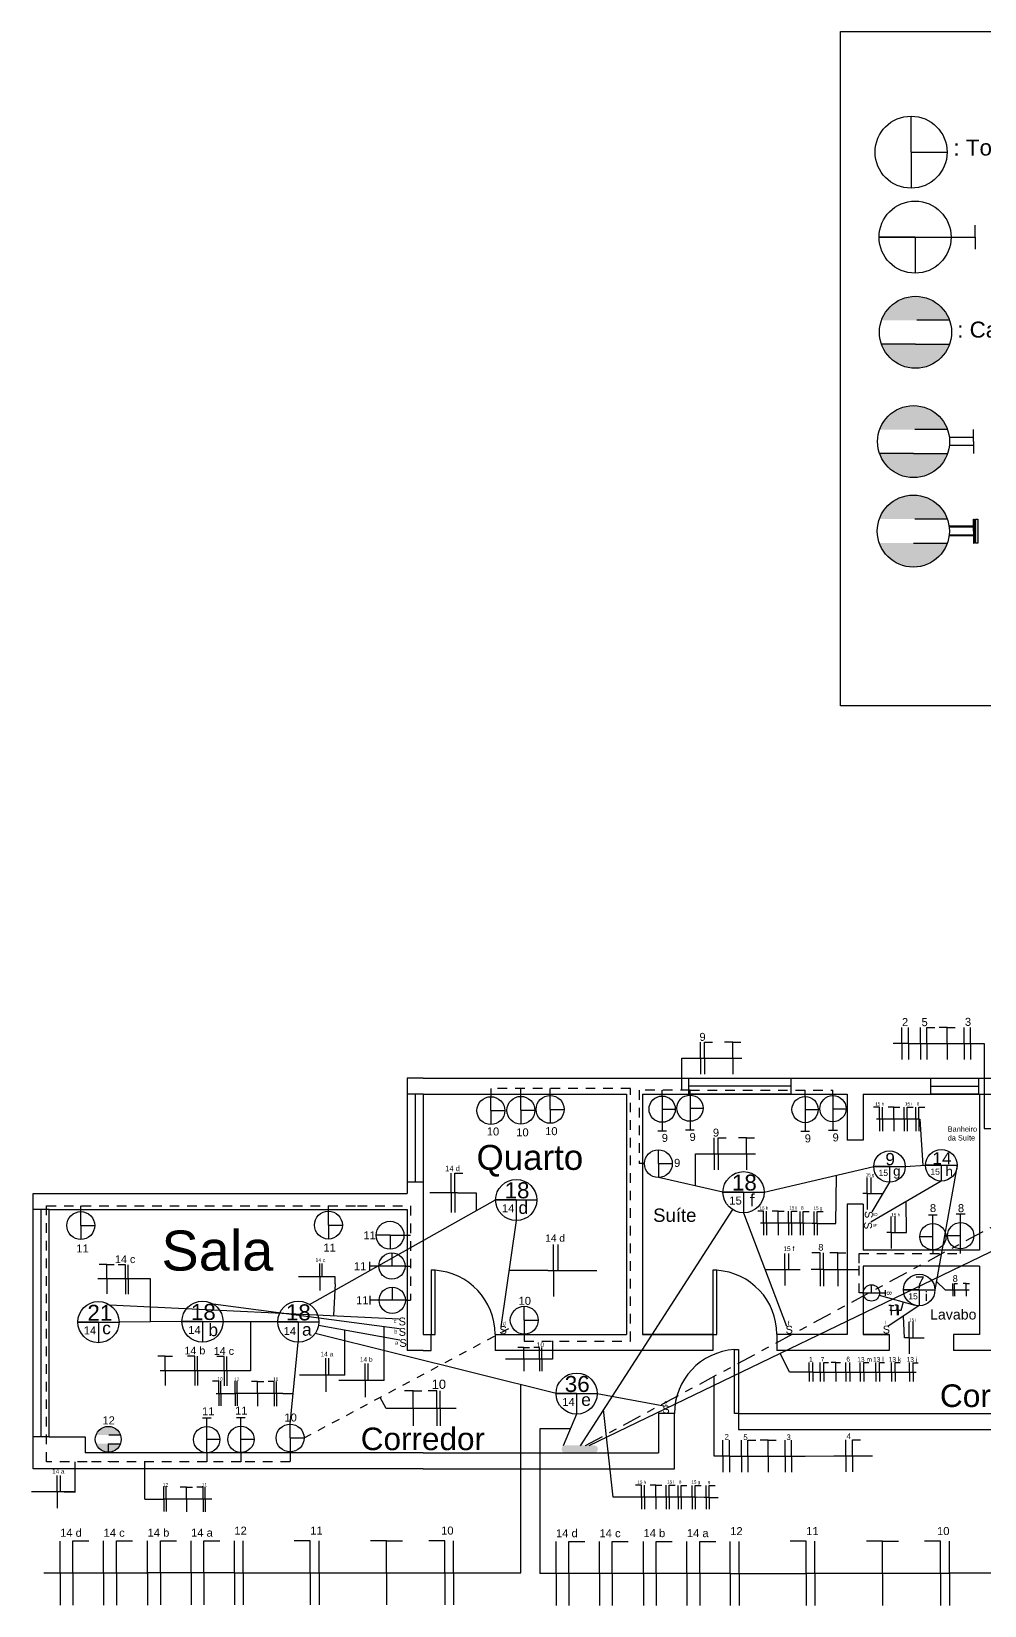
# Model space of a CAD drawing. Header units: metres. Extents: x 19.7 to 74.9, y -3 to 68.1.
# Drawn here: x 50.28 to 62.18, y 48.47 to 68.14 of the extents above; entities that cross this region are included whole.
import ezdxf

# ---------------------------------------------------------------- set-up
doc = ezdxf.new("R2010")
doc.units = ezdxf.units.M
for name, pattern in [('ACAD_ISO02W100', [15, 12, -3]), ('ACAD_ISO04W100', [30, 24, -3, 0, -3]), ('ACAD_ISO10W100', [18, 12, -3, 0, -3])]:
    doc.linetypes.add(name, pattern=pattern)
doc.styles.get("Standard").update_dxf_attribs({"font": 'arial.ttf'})

msp = doc.modelspace()

# ---------------------------------------------------------------- hatches: boundary and pattern name
h = msp.add_hatch(color=256)
h.dxf.hatch_style = 1
h.paths.add_polyline_path([(60.895, 64.529), (61.319, 64.529), (61.337, 64.529), (61.744, 64.529, 0.70724)])
h.paths.add_polyline_path([(61.744, 64.229), (61.319, 64.229), (60.895, 64.229, 0.707107)])
h = msp.add_hatch(color=256)
h.dxf.hatch_style = 1
h.paths.add_polyline_path([(60.871, 63.163), (61.295, 63.163), (61.312, 63.163), (61.719, 63.163, 0.70724)])
h.paths.add_polyline_path([(61.719, 62.863), (61.295, 62.863), (60.871, 62.863, 0.707107)])
h = msp.add_hatch(color=256)
h.dxf.hatch_style = 1
h.paths.add_polyline_path([(60.868, 62.045), (61.292, 62.045), (61.31, 62.045), (61.717, 62.045, 0.70724)])
h.paths.add_polyline_path([(61.717, 61.745), (61.292, 61.745), (60.868, 61.745, 0.707107)])
h = msp.add_hatch(color=256)
h.dxf.hatch_style = 1
h.paths.add_polyline_path([(62.042, 61.955), (61.739, 61.955), (61.738, 61.955, -0.005507), (61.739, 61.945), (62.042, 61.945)])
h.paths.add_polyline_path([(62.042, 61.845), (61.739, 61.845, -0.005507), (61.738, 61.835), (61.739, 61.835), (62.042, 61.835)])
h = msp.add_hatch(color=256)
h.dxf.hatch_style = 1
h.paths.add_polyline_path([(62.052, 62.045), (62.042, 62.045), (62.042, 61.895), (62.042, 61.745), (62.052, 61.745), (62.052, 61.895), (62.052, 61.945)])
h = msp.add_hatch(color=256)
h.dxf.hatch_style = 1
h.paths.add_polyline_path([(62.069, 61.744), (62.096, 61.744), (62.096, 62.044), (62.069, 62.044)])
h = msp.add_hatch(color=256)
h.dxf.hatch_style = 1
h.paths.add_polyline_path([(51.082, 50.6), (51.235, 50.6), (51.241, 50.6), (51.388, 50.6, 0.70724)])
h.paths.add_polyline_path([(51.388, 50.492), (51.235, 50.492), (51.082, 50.492, 0.707107)])
h = msp.add_hatch(color=256)
h.dxf.hatch_style = 1
h.paths.add_polyline_path([(57.306, 50.47), (56.942, 50.47, 1), (56.942, 50.379), (57.124, 50.379), (57.306, 50.379, 1)])

# ---------------------------------------------------------------- linework, layer by layer
for p, q in [((61.264, 66.63), (61.264, 67.08)), ((61.264, 66.63), (61.714, 66.63)), ((61.264, 66.63), (61.264, 66.18)), ((62.064, 65.568), (62.064, 65.718)), ((61.314, 65.568), (60.864, 65.568)), ((60.864, 65.568), (61.314, 65.568)), ((61.314, 65.568), (61.314, 65.118)), ((61.314, 65.568), (61.764, 65.568)), ((61.764, 65.568), (62.064, 65.568)), ((62.064, 65.568), (62.064, 65.418)), ((61.744, 64.529), (61.337, 64.529)), ((61.768, 64.379), (61.769, 64.379)), ((61.319, 64.229), (60.895, 64.229)), ((61.319, 64.229), (61.744, 64.229)), ((61.719, 63.163), (61.312, 63.163)), ((62.045, 63.013), (62.045, 63.163)), ((62.045, 63.063), (61.742, 63.063)), ((62.045, 62.963), (61.742, 62.963)), ((61.744, 63.013), (61.745, 63.013)), ((62.045, 63.013), (62.045, 63.063)), ((62.045, 63.013), (62.045, 62.863)), ((62.045, 63.013), (62.045, 62.963)), ((62.045, 63.013), (62.045, 62.963)), ((61.295, 62.863), (60.871, 62.863)), ((61.295, 62.863), (61.719, 62.863)), ((61.717, 62.045), (61.31, 62.045)), ((61.739, 61.955), (61.738, 61.955)), ((62.042, 61.955), (61.739, 61.955)), ((62.042, 61.895), (62.042, 62.045)), ((62.042, 62.045), (62.052, 62.045)), ((62.052, 61.945), (62.052, 62.045)), ((61.739, 61.835), (61.738, 61.835)), ((62.042, 61.945), (61.739, 61.945)), ((62.042, 61.845), (61.739, 61.845)), ((62.042, 61.835), (61.739, 61.835)), ((61.741, 61.895), (61.742, 61.895)), ((62.042, 61.895), (62.042, 61.745)), ((62.052, 61.895), (62.052, 61.945)), ((62.052, 61.895), (62.052, 61.745)), ((61.292, 61.745), (61.717, 61.745)), ((62.042, 61.745), (62.052, 61.745)), ((55.167, 55.058), (54.967, 55.058)), ((54.967, 55.058), (54.967, 54.858)), ((55.167, 55.058), (57.707, 55.058)), ((57.707, 55.058), (57.907, 55.058)), ((57.907, 55.058), (60.667, 55.058)), ((58.487, 54.858), (58.487, 55.058)), ((59.767, 54.958), (58.487, 54.958)), ((59.767, 54.858), (59.767, 55.058)), ((60.667, 55.058), (62.317, 55.058)), ((61.512, 54.858), (61.512, 55.058)), ((61.512, 54.958), (62.112, 54.958)), ((62.112, 54.858), (62.112, 55.058)), ((54.967, 54.858), (54.967, 53.618)), ((55.167, 54.858), (54.967, 54.858)), ((55.067, 54.858), (55.067, 53.758)), ((55.167, 54.858), (55.167, 53.618)), ((55.167, 54.858), (57.707, 54.858)), ((55.167, 54.858), (55.167, 53.758)), ((56.014, 54.654), (56.014, 54.828)), ((56.389, 54.658), (56.389, 54.832)), ((56.755, 54.669), (56.755, 54.843)), ((57.707, 54.858), (57.707, 51.858)), ((57.907, 54.858), (57.907, 51.858)), ((57.907, 54.858), (60.467, 54.858)), ((58.154, 54.837), (58.154, 54.672)), ((59.767, 54.858), (58.487, 54.858)), ((58.502, 54.848), (58.502, 54.684)), ((58.502, 54.684), (58.666, 54.684)), ((59.94, 54.831), (59.94, 54.667)), ((60.288, 54.842), (60.288, 54.678)), ((60.288, 54.678), (60.452, 54.678)), ((60.467, 54.858), (60.467, 54.283)), ((60.667, 54.858), (60.667, 54.283)), ((60.667, 54.858), (62.117, 54.858)), ((60.667, 54.858), (60.667, 54.283)), ((62.112, 54.858), (61.512, 54.858)), ((62.117, 54.858), (62.117, 52.908)), ((62.117, 54.858), (62.317, 54.858)), ((56.014, 54.654), (56.188, 54.654)), ((56.014, 54.654), (56.014, 54.48)), ((56.389, 54.658), (56.563, 54.658)), ((56.389, 54.658), (56.389, 54.484)), ((56.755, 54.669), (56.929, 54.669)), ((56.755, 54.669), (56.755, 54.495)), ((58.154, 54.672), (58.318, 54.672)), ((59.94, 54.667), (60.104, 54.667)), ((58.107, 53.991), (58.107, 54.165)), ((60.667, 54.283), (60.467, 54.283)), ((58.107, 53.991), (58.281, 53.991)), ((58.107, 53.991), (58.107, 53.817)), ((60.994, 53.955), (60.797, 53.955)), ((60.797, 53.955), (60.994, 53.955)), ((60.994, 53.955), (60.994, 53.759)), ((60.994, 53.955), (61.19, 53.955)), ((61.641, 53.971), (61.445, 53.971)), ((61.445, 53.971), (61.641, 53.971)), ((61.641, 53.971), (61.641, 53.774)), ((61.641, 53.971), (61.838, 53.971)), ((55.167, 53.758), (54.967, 53.758)), ((55.167, 53.618), (55.167, 51.858)), ((56.331, 53.537), (56.074, 53.537)), ((56.074, 53.537), (56.331, 53.537)), ((56.331, 53.537), (56.331, 53.28)), ((56.331, 53.537), (56.588, 53.537)), ((59.171, 53.634), (58.914, 53.634)), ((58.914, 53.634), (59.171, 53.634)), ((59.171, 53.634), (59.171, 53.377)), ((59.171, 53.634), (59.428, 53.634)), ((50.497, 53.418), (50.297, 53.418)), ((50.397, 50.578), (50.397, 53.418)), ((50.892, 53.218), (50.892, 53.392)), ((53.985, 53.223), (53.985, 53.397)), ((60.667, 53.483), (60.467, 53.483)), ((60.467, 53.483), (60.467, 51.858)), ((60.667, 53.483), (60.667, 52.908)), ((50.892, 53.218), (51.066, 53.218)), ((50.892, 53.218), (50.892, 53.044)), ((53.985, 53.223), (54.159, 53.223)), ((53.985, 53.223), (53.985, 53.049)), ((54.755, 53.097), (54.581, 53.097)), ((54.755, 53.097), (54.755, 52.923)), ((54.755, 53.097), (54.929, 53.097)), ((62.117, 52.908), (60.667, 52.908)), ((61.536, 53.078), (61.371, 53.078)), ((61.536, 52.914), (61.536, 53.078)), ((61.883, 53.09), (61.719, 53.09)), ((61.883, 52.925), (61.883, 53.09)), ((54.942, 52.711), (54.778, 52.711)), ((62.117, 52.708), (60.667, 52.708)), ((60.667, 52.708), (60.667, 51.858)), ((62.117, 52.708), (62.117, 51.858)), ((60.667, 52.375), (60.769, 52.375)), ((60.769, 52.375), (60.769, 52.477)), ((61.365, 52.413), (61.168, 52.413)), ((61.168, 52.413), (61.365, 52.413)), ((61.365, 52.413), (61.365, 52.217)), ((61.365, 52.413), (61.561, 52.413)), ((54.946, 52.284), (54.782, 52.284)), ((56.431, 52.035), (56.431, 52.208)), ((51.112, 52.011), (50.855, 52.011)), ((50.855, 52.011), (51.112, 52.011)), ((51.112, 52.011), (51.112, 51.754)), ((51.112, 52.011), (51.369, 52.011)), ((52.412, 52.017), (52.155, 52.017)), ((52.155, 52.017), (52.412, 52.017)), ((52.412, 52.017), (52.412, 51.76)), ((52.412, 52.017), (52.669, 52.017)), ((53.609, 52.016), (53.351, 52.016)), ((53.351, 52.016), (53.609, 52.016)), ((53.609, 52.016), (53.609, 51.759)), ((53.609, 52.016), (53.866, 52.016)), ((56.431, 52.035), (56.605, 52.035)), ((56.431, 52.035), (56.431, 51.861)), ((55.167, 51.858), (55.267, 51.858)), ((55.267, 51.658), (55.267, 51.858)), ((56.067, 51.858), (57.707, 51.858)), ((56.067, 51.858), (56.067, 51.658)), ((57.907, 51.858), (58.787, 51.858)), ((58.787, 51.858), (57.907, 51.858)), ((58.787, 51.858), (58.787, 51.658)), ((60.467, 51.858), (59.587, 51.858)), ((59.587, 51.858), (59.587, 51.658)), ((60.667, 51.858), (60.992, 51.858)), ((60.992, 51.858), (60.667, 51.858)), ((60.992, 51.858), (60.992, 51.658)), ((62.117, 51.858), (61.792, 51.858)), ((61.792, 51.858), (61.792, 51.658)), ((55.167, 51.658), (54.967, 51.658)), ((55.167, 51.658), (55.267, 51.658)), ((57.907, 51.658), (56.067, 51.658)), ((58.787, 51.658), (57.907, 51.658)), ((60.667, 51.658), (59.587, 51.658)), ((60.992, 51.658), (60.667, 51.658)), ((62.317, 51.658), (61.792, 51.658)), ((57.085, 51.118), (56.828, 51.118)), ((56.828, 51.118), (57.085, 51.118)), ((57.085, 51.118), (57.085, 50.861)), ((57.085, 51.118), (57.342, 51.118)), ((58.307, 50.868), (58.107, 50.868)), ((58.107, 50.868), (58.107, 50.378)), ((58.307, 50.178), (58.307, 50.868)), ((59.107, 50.868), (59.107, 50.668)), ((59.107, 50.868), (63.207, 50.868)), ((50.497, 50.578), (50.297, 50.578)), ((50.497, 50.578), (50.947, 50.578)), ((50.947, 50.578), (50.947, 50.378)), ((51.388, 50.6), (51.241, 50.6)), ((53.507, 50.563), (53.507, 50.737)), ((53.507, 50.563), (53.681, 50.563)), ((53.507, 50.563), (53.507, 50.389)), ((59.107, 50.668), (63.417, 50.668)), ((51.235, 50.492), (51.388, 50.492)), ((52.465, 50.378), (52.465, 50.543)), ((52.892, 50.382), (52.892, 50.546)), ((55.167, 50.378), (58.107, 50.378)), ((55.167, 50.178), (58.307, 50.178))]:
    msp.add_line(p, q)
at = {"linetype": 'Continuous', "ltscale": 0.001}
for p, q in [((61.15, 55.492), (61.15, 55.692)), ((61.23, 55.492), (61.23, 55.692)), ((61.382, 55.492), (61.382, 55.692)), ((61.462, 55.492), (61.462, 55.692)), ((61.462, 55.692), (61.562, 55.692)), ((61.714, 55.692), (61.614, 55.692)), ((61.714, 55.492), (61.714, 55.692)), ((61.714, 55.692), (61.814, 55.692)), ((61.925, 55.492), (61.925, 55.692)), ((62.005, 55.492), (62.005, 55.692)), ((58.635, 55.309), (58.635, 55.509)), ((58.685, 55.309), (58.685, 55.509)), ((58.685, 55.509), (58.785, 55.509)), ((59.035, 55.509), (58.935, 55.509)), ((59.035, 55.309), (59.035, 55.509)), ((59.035, 55.509), (59.135, 55.509)), ((61.23, 55.492), (61.038, 55.492)), ((61.15, 55.492), (61.15, 55.292)), ((61.23, 55.492), (61.382, 55.492)), ((61.23, 55.492), (61.23, 55.292)), ((61.382, 55.492), (61.382, 55.292)), ((61.382, 55.492), (61.462, 55.492)), ((61.462, 55.492), (61.462, 55.292)), ((61.462, 55.492), (61.714, 55.492)), ((61.714, 55.492), (61.714, 55.292)), ((61.714, 55.492), (61.868, 55.492)), ((61.868, 55.492), (61.925, 55.492)), ((61.925, 55.492), (61.925, 55.292)), ((61.925, 55.492), (62.077, 55.492)), ((62.005, 55.492), (62.005, 55.292)), ((62.077, 55.492), (62.177, 55.492)), ((62.177, 55.492), (62.177, 54.429)), ((58.401, 54.908), (58.401, 55.309)), ((58.401, 55.309), (58.869, 55.309)), ((58.635, 55.309), (58.635, 55.109)), ((58.685, 55.309), (58.685, 55.109)), ((58.866, 55.309), (59.035, 55.309)), ((59.035, 55.309), (59.035, 55.109)), ((59.035, 55.309), (59.149, 55.309)), ((60.868, 54.696), (60.794, 54.696)), ((60.868, 54.548), (60.868, 54.696)), ((60.905, 54.548), (60.905, 54.696)), ((61.05, 54.696), (60.976, 54.696)), ((61.05, 54.548), (61.05, 54.696)), ((61.05, 54.696), (61.124, 54.696)), ((61.177, 54.548), (61.177, 54.696)), ((61.214, 54.548), (61.214, 54.696)), ((61.214, 54.696), (61.289, 54.696)), ((61.325, 54.547), (61.325, 54.696)), ((61.362, 54.547), (61.362, 54.696)), ((61.362, 54.696), (61.437, 54.696)), ((60.905, 54.548), (60.83, 54.548)), ((60.868, 54.548), (60.868, 54.399)), ((61.05, 54.548), (60.905, 54.548)), ((60.905, 54.548), (60.905, 54.399)), ((61.115, 54.548), (61.05, 54.548)), ((61.05, 54.548), (61.05, 54.399)), ((61.15, 54.548), (61.115, 54.548)), ((61.214, 54.548), (61.15, 54.548)), ((61.177, 54.548), (61.177, 54.399)), ((61.214, 54.548), (61.214, 54.399)), ((61.298, 54.547), (61.214, 54.547)), ((61.362, 54.547), (61.298, 54.547)), ((61.325, 54.547), (61.325, 54.399)), ((61.362, 54.547), (61.362, 54.399)), ((61.362, 54.547), (61.375, 54.547)), ((61.375, 54.547), (61.41, 53.969)), ((58.803, 54.113), (58.803, 54.313)), ((58.853, 54.113), (58.853, 54.313)), ((58.853, 54.313), (58.953, 54.313)), ((59.206, 54.313), (59.106, 54.313)), ((59.206, 54.113), (59.206, 54.313)), ((59.206, 54.313), (59.306, 54.313)), ((62.177, 54.429), (62.278, 54.429)), ((58.569, 53.712), (58.569, 54.113)), ((58.569, 54.113), (59.037, 54.113)), ((58.803, 54.113), (58.803, 53.913)), ((58.853, 54.113), (58.853, 53.913)), ((59.037, 54.113), (59.206, 54.113)), ((59.206, 54.113), (59.206, 53.913)), ((59.206, 54.113), (59.319, 54.113)), ((59.428, 53.634), (60.797, 53.955)), ((61.19, 53.955), (61.445, 53.971)), ((61.838, 53.971), (61.561, 52.413)), ((55.52, 53.626), (55.52, 53.871)), ((55.565, 53.626), (55.565, 53.871)), ((55.565, 53.871), (55.665, 53.871)), ((58.914, 53.634), (58.107, 53.817)), ((60.323, 53.245), (60.333, 53.847)), ((61.641, 53.774), (60.76, 53.259)), ((60.994, 53.759), (60.772, 53.39)), ((53.747, 52.233), (56.074, 53.537)), ((55.598, 53.626), (55.253, 53.626)), ((55.52, 53.626), (55.52, 53.381)), ((55.565, 53.626), (55.565, 53.625)), ((55.565, 53.626), (55.565, 53.625)), ((55.565, 53.625), (55.565, 53.38)), ((55.598, 53.626), (55.829, 53.626)), ((55.829, 53.626), (55.829, 53.4)), ((60.717, 53.619), (60.661, 53.619)), ((60.717, 53.619), (60.906, 53.619)), ((60.906, 53.619), (60.91, 53.619)), ((61.206, 53.129), (61.201, 53.517)), ((59.032, 53.418), (57.128, 50.467)), ((57.241, 50.468), (63.33, 53.41)), ((59.171, 53.377), (59.706, 51.96)), ((59.422, 53.396), (59.348, 53.396)), ((59.422, 53.247), (59.422, 53.396)), ((59.459, 53.247), (59.459, 53.396)), ((59.604, 53.396), (59.529, 53.396)), ((59.604, 53.247), (59.604, 53.396)), ((59.604, 53.396), (59.678, 53.396)), ((59.731, 53.247), (59.731, 53.396)), ((59.768, 53.247), (59.768, 53.396)), ((59.768, 53.396), (59.842, 53.396)), ((59.879, 53.247), (59.879, 53.395)), ((59.916, 53.247), (59.916, 53.395)), ((59.916, 53.395), (59.99, 53.395)), ((60.055, 53.245), (60.055, 53.394)), ((60.092, 53.245), (60.092, 53.394)), ((60.092, 53.394), (60.167, 53.394)), ((56.331, 53.28), (56.138, 51.951)), ((59.459, 53.247), (59.384, 53.247)), ((59.422, 53.247), (59.422, 53.099)), ((59.604, 53.247), (59.459, 53.247)), ((59.459, 53.247), (59.459, 53.099)), ((59.669, 53.247), (59.604, 53.247)), ((59.604, 53.247), (59.604, 53.099)), ((59.704, 53.247), (59.669, 53.247)), ((59.768, 53.247), (59.704, 53.247)), ((59.731, 53.247), (59.731, 53.099)), ((59.768, 53.247), (59.768, 53.099)), ((59.852, 53.247), (59.768, 53.247)), ((59.916, 53.247), (59.852, 53.247)), ((59.879, 53.247), (59.879, 53.098)), ((59.916, 53.247), (59.916, 53.098)), ((59.916, 53.247), (59.928, 53.247)), ((60.028, 53.245), (59.928, 53.247)), ((60.092, 53.245), (60.028, 53.245)), ((60.055, 53.245), (60.055, 53.097)), ((60.092, 53.245), (60.092, 53.097)), ((60.092, 53.245), (60.105, 53.245)), ((60.105, 53.245), (60.323, 53.245)), ((61.017, 53.129), (60.961, 53.129)), ((61.017, 53.129), (61.206, 53.129)), ((56.796, 52.655), (56.796, 52.982)), ((56.856, 52.655), (56.856, 52.982)), ((51.215, 52.732), (51.123, 52.732)), ((51.215, 52.549), (51.215, 52.732)), ((51.215, 52.732), (51.307, 52.732)), ((51.452, 52.728), (51.36, 52.728)), ((51.452, 52.545), (51.452, 52.728)), ((51.485, 52.545), (51.485, 52.728)), ((53.876, 52.576), (53.876, 52.745)), ((53.907, 52.576), (53.907, 52.745)), ((60.126, 52.875), (60.023, 52.875)), ((60.126, 52.668), (60.126, 52.875)), ((60.168, 52.668), (60.168, 52.875)), ((60.347, 52.875), (60.247, 52.875)), ((60.347, 52.668), (60.347, 52.875)), ((60.347, 52.875), (60.447, 52.875)), ((51.215, 52.55), (51.106, 52.55)), ((51.762, 52.55), (51.215, 52.55)), ((51.215, 52.549), (51.215, 52.365)), ((51.452, 52.545), (51.452, 52.362)), ((51.485, 52.545), (51.485, 52.362)), ((51.762, 52.014), (51.762, 52.55)), ((54.068, 52.575), (53.611, 52.575)), ((53.876, 52.576), (53.876, 52.407)), ((53.907, 52.576), (53.907, 52.575)), ((53.907, 52.576), (53.907, 52.575)), ((54.068, 52.49), (54.068, 52.575)), ((56.266, 52.654), (56.24, 52.654)), ((56.725, 52.654), (56.266, 52.654)), ((56.725, 52.654), (57.338, 52.655)), ((56.796, 52.655), (56.796, 52.329)), ((56.856, 52.655), (56.856, 52.654)), ((56.856, 52.655), (56.856, 52.654)), ((59.439, 52.668), (59.688, 52.668)), ((59.688, 52.668), (59.877, 52.668)), ((60.068, 52.668), (60.015, 52.668)), ((60.126, 52.668), (60.068, 52.668)), ((60.168, 52.668), (60.126, 52.668)), ((60.126, 52.668), (60.126, 52.46)), ((60.168, 52.668), (60.168, 52.46)), ((60.168, 52.668), (60.244, 52.668)), ((60.244, 52.668), (60.343, 52.668)), ((60.343, 52.668), (60.617, 52.668)), ((60.347, 52.668), (60.347, 52.46)), ((61.69, 52.414), (61.58, 52.518)), ((54.068, 52.49), (54.049, 52.093)), ((60.867, 52.348), (61.312, 52.224)), ((61.69, 52.414), (61.785, 52.414)), ((61.785, 52.414), (61.785, 52.494)), ((61.785, 52.414), (61.785, 52.334)), ((61.785, 52.414), (61.805, 52.414)), ((61.805, 52.414), (61.805, 52.494)), ((61.805, 52.494), (61.845, 52.494)), ((61.805, 52.414), (61.805, 52.334)), ((61.805, 52.414), (61.933, 52.414)), ((61.953, 52.494), (61.913, 52.494)), ((61.933, 52.414), (61.953, 52.414)), ((61.953, 52.414), (61.953, 52.494)), ((61.953, 52.494), (61.993, 52.494)), ((61.953, 52.414), (61.953, 52.334)), ((61.953, 52.414), (61.99, 52.414)), ((51.251, 52.227), (54.869, 52.054)), ((52.544, 52.238), (54.875, 51.93)), ((61.365, 52.217), (60.975, 51.958)), ((61.017, 52.22), (60.986, 52.22)), ((61.017, 52.158), (60.999, 52.158)), ((61.017, 52.158), (61.017, 52.22)), ((61.017, 52.22), (61.047, 52.22)), ((61.029, 52.158), (61.017, 52.158)), ((61.017, 52.158), (61.017, 52.097)), ((61.029, 52.158), (61.074, 52.159)), ((61.091, 52.221), (61.06, 52.221)), ((61.091, 52.159), (61.074, 52.159)), ((61.091, 52.159), (61.091, 52.221)), ((61.103, 52.159), (61.091, 52.159)), ((61.091, 52.159), (61.091, 52.098)), ((61.103, 52.159), (61.103, 52.221)), ((61.103, 52.159), (61.103, 52.098)), ((61.103, 52.159), (61.126, 52.159)), ((61.126, 52.159), (61.14, 52.159)), ((61.14, 52.159), (61.169, 52.264)), ((52.155, 52.017), (51.369, 52.011)), ((53.351, 52.016), (52.669, 52.016)), ((53.01, 52.016), (53.01, 51.842)), ((54.877, 51.784), (53.862, 51.97)), ((54.682, 51.282), (54.682, 51.955)), ((61.183, 51.816), (61.17, 52.087)), ((53.01, 51.842), (53.01, 51.442)), ((53.507, 50.737), (53.609, 51.759)), ((56.828, 51.118), (53.819, 51.869)), ((54.19, 51.349), (54.19, 51.91)), ((54.369, 51.876), (54.369, 51.877)), ((56.783, 51.775), (56.783, 51.546)), ((61.239, 51.816), (61.183, 51.816)), ((61.239, 51.816), (61.428, 51.816)), ((51.945, 51.585), (51.854, 51.585)), ((51.945, 51.402), (51.945, 51.585)), ((51.945, 51.585), (52.037, 51.585)), ((52.318, 51.587), (52.226, 51.587)), ((52.318, 51.403), (52.318, 51.587)), ((52.351, 51.403), (52.351, 51.587)), ((52.684, 51.581), (52.592, 51.581)), ((52.684, 51.398), (52.684, 51.581)), ((52.717, 51.398), (52.717, 51.581)), ((53.952, 51.35), (53.952, 51.56)), ((53.99, 51.35), (53.99, 51.56)), ((56.783, 51.546), (56.199, 51.546)), ((56.425, 51.692), (56.352, 51.692)), ((56.425, 51.546), (56.425, 51.692)), ((56.425, 51.692), (56.498, 51.692)), ((56.425, 51.546), (56.425, 51.4)), ((56.622, 51.692), (56.549, 51.692)), ((56.622, 51.546), (56.622, 51.692)), ((56.622, 51.546), (56.622, 51.4)), ((56.649, 51.546), (56.649, 51.692)), ((56.649, 51.546), (56.649, 51.4)), ((59.744, 51.387), (59.63, 51.622)), ((53.01, 51.403), (51.885, 51.403)), ((51.945, 51.402), (51.945, 51.218)), ((52.318, 51.403), (52.318, 51.22)), ((52.351, 51.403), (52.351, 51.22)), ((52.684, 51.398), (52.684, 51.215)), ((52.717, 51.398), (52.717, 51.215)), ((53.01, 51.442), (53.01, 51.403)), ((54.19, 51.349), (53.623, 51.349)), ((53.952, 51.35), (53.952, 51.141)), ((53.99, 51.35), (53.99, 51.349)), ((53.99, 51.35), (53.99, 51.349)), ((54.444, 51.283), (54.444, 51.493)), ((54.483, 51.283), (54.483, 51.493)), ((58.802, 50.337), (58.803, 51.335)), ((59.909, 51.387), (59.744, 51.387)), ((60.037, 51.387), (59.909, 51.387)), ((59.99, 51.387), (59.99, 51.506)), ((59.99, 51.387), (59.99, 51.269)), ((60.037, 51.387), (60.037, 51.506)), ((60.037, 51.387), (60.127, 51.387)), ((60.037, 51.387), (60.037, 51.269)), ((60.127, 51.387), (60.127, 51.506)), ((60.127, 51.387), (60.127, 51.269)), ((60.127, 51.387), (60.175, 51.387)), ((60.175, 51.387), (60.175, 51.506)), ((60.175, 51.506), (60.234, 51.506)), ((60.175, 51.387), (60.175, 51.269)), ((60.175, 51.387), (60.324, 51.387)), ((60.324, 51.506), (60.265, 51.506)), ((60.324, 51.387), (60.324, 51.506)), ((60.324, 51.506), (60.383, 51.506)), ((60.324, 51.387), (60.324, 51.269)), ((60.324, 51.387), (60.415, 51.387)), ((60.415, 51.387), (60.449, 51.387)), ((60.449, 51.387), (60.449, 51.506)), ((60.449, 51.387), (60.449, 51.269)), ((60.449, 51.387), (60.539, 51.387)), ((60.497, 51.387), (60.497, 51.506)), ((60.497, 51.387), (60.497, 51.269)), ((60.537, 51.387), (60.627, 51.387)), ((60.627, 51.387), (60.627, 51.506)), ((60.627, 51.387), (60.627, 51.269)), ((60.627, 51.387), (60.675, 51.387)), ((60.675, 51.387), (60.675, 51.506)), ((60.675, 51.505), (60.734, 51.505)), ((60.675, 51.387), (60.675, 51.269)), ((60.675, 51.387), (60.824, 51.387)), ((60.824, 51.387), (60.824, 51.506)), ((60.824, 51.387), (60.824, 51.268)), ((60.824, 51.387), (60.871, 51.387)), ((60.87, 51.387), (61.02, 51.387)), ((60.871, 51.387), (60.871, 51.506)), ((60.871, 51.505), (60.93, 51.505)), ((60.871, 51.387), (60.871, 51.268)), ((60.871, 51.387), (60.909, 51.387)), ((61.019, 51.387), (61.019, 51.505)), ((61.019, 51.387), (61.019, 51.268)), ((61.019, 51.387), (61.067, 51.387)), ((61.067, 51.387), (61.067, 51.505)), ((61.067, 51.505), (61.126, 51.505)), ((61.067, 51.387), (61.067, 51.268)), ((61.067, 51.387), (61.104, 51.387)), ((61.095, 51.387), (61.244, 51.387)), ((61.244, 51.387), (61.244, 51.505)), ((61.244, 51.387), (61.244, 51.268)), ((61.244, 51.387), (61.291, 51.387)), ((61.291, 51.387), (61.291, 51.505)), ((61.291, 51.504), (61.351, 51.504)), ((61.291, 51.387), (61.291, 51.268)), ((61.291, 51.387), (61.329, 51.387)), ((52.614, 51.272), (52.537, 51.272)), ((52.614, 51.118), (52.614, 51.272)), ((52.642, 51.118), (52.642, 51.272)), ((52.819, 51.118), (52.819, 51.272)), ((52.847, 51.118), (52.847, 51.272)), ((53.101, 51.267), (53.024, 51.267)), ((53.101, 51.114), (53.101, 51.267)), ((53.101, 51.267), (53.177, 51.267)), ((53.308, 51.267), (53.231, 51.267)), ((53.308, 51.114), (53.308, 51.267)), ((53.336, 51.114), (53.336, 51.267)), ((54.682, 51.282), (54.115, 51.282)), ((54.444, 51.283), (54.444, 51.074)), ((54.483, 51.283), (54.483, 51.282)), ((54.483, 51.283), (54.483, 51.282)), ((55.044, 51.152), (54.934, 51.152)), ((55.044, 50.933), (55.044, 51.152)), ((55.044, 51.152), (55.154, 51.152)), ((55.34, 51.152), (55.231, 51.152)), ((55.34, 50.933), (55.34, 51.152)), ((55.38, 50.933), (55.38, 51.152)), ((56.388, 48.878), (56.388, 51.229)), ((52.582, 51.118), (52.819, 51.117)), ((52.614, 51.118), (52.614, 50.965)), ((52.642, 51.118), (52.642, 50.965)), ((52.819, 51.118), (52.819, 50.965)), ((52.994, 51.117), (52.819, 51.117)), ((52.847, 51.118), (52.847, 51.117)), ((52.847, 51.118), (52.847, 50.965)), ((53.416, 51.117), (52.994, 51.117)), ((53.101, 51.114), (53.101, 50.96)), ((53.308, 51.114), (53.308, 50.96)), ((53.336, 51.114), (53.336, 50.96)), ((53.416, 51.117), (53.545, 51.117)), ((54.705, 50.933), (54.631, 51.071)), ((57.342, 51.118), (58.177, 50.966)), ((55.581, 50.933), (54.705, 50.933)), ((55.044, 50.933), (55.044, 50.713)), ((55.34, 50.933), (55.34, 50.713)), ((55.38, 50.933), (55.38, 50.713)), ((57.085, 50.861), (56.919, 50.463)), ((57.544, 49.823), (57.421, 50.921)), ((53.68, 50.584), (53.681, 50.563)), ((56.625, 50.676), (56.625, 48.868)), ((57.006, 50.676), (56.625, 50.676)), ((58.914, 50.337), (58.914, 50.537)), ((58.994, 50.337), (58.994, 50.537)), ((59.146, 50.337), (59.146, 50.537)), ((59.226, 50.337), (59.226, 50.537)), ((59.226, 50.537), (59.326, 50.537)), ((59.478, 50.537), (59.378, 50.537)), ((59.478, 50.337), (59.478, 50.537)), ((59.478, 50.537), (59.578, 50.537)), ((59.689, 50.337), (59.689, 50.537)), ((59.769, 50.337), (59.769, 50.537)), ((60.45, 50.339), (60.45, 50.539)), ((60.53, 50.339), (60.53, 50.539)), ((60.53, 50.539), (60.63, 50.539)), ((50.823, 49.889), (50.823, 50.266)), ((51.693, 49.799), (51.693, 50.266)), ((58.994, 50.337), (58.802, 50.337)), ((58.914, 50.337), (58.914, 50.137)), ((58.994, 50.337), (59.146, 50.337)), ((58.994, 50.337), (58.994, 50.137)), ((59.146, 50.337), (59.146, 50.137)), ((59.146, 50.337), (59.226, 50.337)), ((59.226, 50.337), (59.226, 50.137)), ((59.226, 50.337), (59.478, 50.337)), ((59.478, 50.337), (59.478, 50.137)), ((59.478, 50.337), (59.632, 50.337)), ((59.632, 50.337), (59.689, 50.337)), ((59.689, 50.337), (59.689, 50.137)), ((59.689, 50.337), (59.841, 50.337)), ((59.769, 50.337), (59.769, 50.137)), ((59.841, 50.337), (59.941, 50.337)), ((59.941, 50.337), (60.298, 50.339)), ((60.298, 50.339), (60.45, 50.339)), ((60.45, 50.339), (60.45, 50.139)), ((60.45, 50.339), (60.53, 50.339)), ((60.53, 50.339), (60.53, 50.139)), ((60.53, 50.339), (60.782, 50.339)), ((50.598, 49.89), (50.598, 50.096)), ((50.636, 49.89), (50.636, 50.096)), ((57.895, 49.972), (57.821, 49.972)), ((57.895, 49.823), (57.895, 49.972)), ((57.933, 49.823), (57.933, 49.972)), ((58.077, 49.972), (58.003, 49.972)), ((58.077, 49.823), (58.077, 49.972)), ((58.077, 49.972), (58.152, 49.972)), ((58.205, 49.823), (58.205, 49.972)), ((58.242, 49.823), (58.242, 49.972)), ((58.242, 49.972), (58.316, 49.972)), ((58.353, 49.823), (58.353, 49.971)), ((58.39, 49.823), (58.39, 49.971)), ((58.39, 49.971), (58.464, 49.971)), ((58.529, 49.822), (58.529, 49.97)), ((58.566, 49.822), (58.566, 49.97)), ((58.566, 49.97), (58.64, 49.97)), ((58.704, 49.82), (58.704, 49.969)), ((58.741, 49.82), (58.741, 49.969)), ((58.741, 49.969), (58.815, 49.969)), ((50.825, 49.889), (50.276, 49.889)), ((50.598, 49.89), (50.598, 49.685)), ((50.636, 49.89), (50.636, 49.889)), ((50.636, 49.89), (50.636, 49.889)), ((50.683, 49.889), (50.823, 49.889)), ((50.823, 49.889), (50.825, 49.889)), ((51.693, 49.799), (51.93, 49.799)), ((51.93, 49.799), (51.93, 49.953)), ((52.105, 49.799), (51.93, 49.799)), ((51.93, 49.799), (51.93, 49.646)), ((51.958, 49.799), (51.958, 49.953)), ((51.958, 49.799), (51.958, 49.799)), ((51.958, 49.799), (51.958, 49.646)), ((52.527, 49.799), (52.105, 49.799)), ((52.212, 49.948), (52.135, 49.948)), ((52.212, 49.795), (52.212, 49.948)), ((52.212, 49.948), (52.289, 49.948)), ((52.212, 49.795), (52.212, 49.641)), ((52.419, 49.948), (52.342, 49.948)), ((52.419, 49.795), (52.419, 49.948)), ((52.419, 49.795), (52.419, 49.641)), ((52.447, 49.795), (52.447, 49.948)), ((52.447, 49.795), (52.447, 49.641)), ((57.857, 49.823), (57.544, 49.823)), ((57.933, 49.823), (57.857, 49.823)), ((57.895, 49.823), (57.895, 49.675)), ((58.077, 49.823), (57.933, 49.823)), ((57.933, 49.823), (57.933, 49.675)), ((58.142, 49.823), (58.077, 49.823)), ((58.077, 49.823), (58.077, 49.675)), ((58.177, 49.823), (58.142, 49.823)), ((58.242, 49.823), (58.177, 49.823)), ((58.205, 49.823), (58.205, 49.675)), ((58.242, 49.823), (58.242, 49.675)), ((58.325, 49.823), (58.242, 49.823)), ((58.39, 49.823), (58.325, 49.823)), ((58.353, 49.823), (58.353, 49.674)), ((58.39, 49.823), (58.39, 49.674)), ((58.39, 49.823), (58.402, 49.823)), ((58.502, 49.822), (58.402, 49.823)), ((58.566, 49.822), (58.502, 49.822)), ((58.529, 49.822), (58.529, 49.673)), ((58.566, 49.822), (58.566, 49.673)), ((58.566, 49.822), (58.579, 49.822)), ((58.677, 49.82), (58.577, 49.822)), ((58.741, 49.82), (58.677, 49.82)), ((58.704, 49.82), (58.704, 49.672)), ((58.741, 49.82), (58.741, 49.672)), ((58.741, 49.82), (58.753, 49.82)), ((58.753, 49.82), (58.853, 49.82)), ((50.633, 48.875), (50.633, 49.275)), ((50.793, 48.876), (50.793, 49.276)), ((50.793, 49.276), (50.993, 49.276)), ((51.177, 48.876), (51.177, 49.276)), ((51.337, 48.876), (51.337, 49.276)), ((51.337, 49.276), (51.537, 49.276)), ((51.726, 48.876), (51.726, 49.276)), ((51.886, 48.877), (51.886, 49.277)), ((51.886, 49.277), (52.086, 49.277)), ((52.269, 48.877), (52.269, 49.277)), ((52.429, 48.877), (52.429, 49.277)), ((52.429, 49.277), (52.629, 49.277)), ((52.81, 48.877), (52.81, 49.277)), ((52.921, 48.877), (52.921, 49.277)), ((53.758, 49.278), (53.558, 49.278)), ((53.758, 48.878), (53.758, 49.278)), ((53.869, 48.878), (53.869, 49.278)), ((54.711, 49.278), (54.511, 49.278)), ((54.711, 48.878), (54.711, 49.278)), ((54.711, 49.278), (54.911, 49.278)), ((55.439, 49.278), (55.239, 49.278)), ((55.439, 48.878), (55.439, 49.278)), ((55.549, 48.878), (55.549, 49.278)), ((56.828, 48.87), (56.828, 49.27)), ((56.988, 48.87), (56.988, 49.27)), ((56.988, 49.27), (57.188, 49.27)), ((57.371, 48.87), (57.371, 49.27)), ((57.531, 48.87), (57.531, 49.27)), ((57.531, 49.27), (57.731, 49.27)), ((57.921, 48.871), (57.921, 49.271)), ((58.081, 48.871), (58.081, 49.271)), ((58.081, 49.271), (58.281, 49.271)), ((58.463, 48.871), (58.463, 49.271)), ((58.623, 48.871), (58.623, 49.271)), ((58.623, 49.271), (58.823, 49.271)), ((59.004, 48.871), (59.004, 49.271)), ((59.115, 48.871), (59.115, 49.271)), ((59.953, 49.272), (59.753, 49.272)), ((59.953, 48.872), (59.953, 49.272)), ((60.063, 48.872), (60.063, 49.272)), ((60.905, 49.272), (60.705, 49.272)), ((60.905, 48.872), (60.905, 49.272)), ((60.905, 49.272), (61.105, 49.272)), ((61.633, 49.272), (61.433, 49.272)), ((61.633, 48.872), (61.633, 49.272)), ((61.744, 48.872), (61.744, 49.272)), ((50.633, 48.876), (50.429, 48.876)), ((51.174, 48.876), (50.633, 48.876)), ((50.633, 48.875), (50.633, 48.475)), ((50.793, 48.876), (50.793, 48.476)), ((51.174, 48.876), (51.177, 48.876)), ((51.718, 48.876), (51.177, 48.876)), ((51.177, 48.876), (51.177, 48.476)), ((51.337, 48.876), (51.337, 48.476)), ((51.718, 48.876), (51.726, 48.876)), ((52.267, 48.877), (51.726, 48.877)), ((51.726, 48.876), (51.726, 48.476)), ((51.886, 48.877), (51.886, 48.477)), ((52.267, 48.877), (52.269, 48.877)), ((52.81, 48.877), (52.269, 48.877)), ((52.269, 48.877), (52.269, 48.477)), ((52.429, 48.877), (52.429, 48.477)), ((52.81, 48.877), (53.759, 48.877)), ((52.81, 48.877), (52.81, 48.477)), ((52.921, 48.877), (52.921, 48.477)), ((53.758, 48.878), (54.707, 48.878)), ((53.758, 48.878), (53.758, 48.478)), ((53.869, 48.878), (53.869, 48.478)), ((54.707, 48.878), (54.711, 48.878)), ((54.711, 48.878), (56.388, 48.878)), ((54.711, 48.878), (54.711, 48.478)), ((55.439, 48.878), (55.439, 48.478)), ((55.549, 48.878), (55.549, 48.478)), ((56.828, 48.87), (56.624, 48.87)), ((57.369, 48.87), (56.828, 48.87)), ((56.828, 48.87), (56.828, 48.47)), ((56.988, 48.87), (56.988, 48.47)), ((57.369, 48.87), (57.371, 48.87)), ((57.912, 48.87), (57.371, 48.87)), ((57.371, 48.87), (57.371, 48.47)), ((57.531, 48.87), (57.531, 48.47)), ((57.912, 48.87), (57.921, 48.87)), ((58.462, 48.871), (57.921, 48.871)), ((57.921, 48.871), (57.921, 48.471)), ((58.081, 48.871), (58.081, 48.471)), ((58.462, 48.871), (58.463, 48.871)), ((59.004, 48.871), (58.463, 48.871)), ((58.463, 48.871), (58.463, 48.471)), ((58.623, 48.871), (58.623, 48.471)), ((59.004, 48.871), (59.953, 48.871)), ((59.004, 48.871), (59.004, 48.471)), ((59.115, 48.871), (59.115, 48.471)), ((59.953, 48.872), (60.902, 48.872)), ((59.953, 48.872), (59.953, 48.472)), ((60.063, 48.872), (60.063, 48.472)), ((60.902, 48.872), (60.905, 48.872)), ((60.905, 48.872), (61.744, 48.872)), ((60.905, 48.872), (60.905, 48.472)), ((61.633, 48.872), (61.633, 48.472)), ((62.282, 48.872), (61.741, 48.872)), ((61.744, 48.872), (61.744, 48.472))]:
    msp.add_line(p, q, dxfattribs=at)
at = {"linetype": 'ACAD_ISO02W100', "ltscale": 0.01}
for p, q in [((57.759, 54.928), (56.012, 54.928)), ((57.759, 51.773), (57.759, 54.928)), ((58.502, 54.908), (57.866, 54.908)), ((57.866, 54.908), (57.866, 53.993)), ((58.502, 54.908), (60.288, 54.908)), ((50.462, 50.266), (50.462, 53.463)), ((50.462, 53.463), (54.35, 53.463)), ((54.35, 53.463), (55.009, 53.463)), ((55.009, 53.463), (55.009, 52.285)), ((61.536, 52.914), (61.536, 52.87)), ((61.882, 52.87), (61.883, 52.925)), ((60.617, 52.748), (60.617, 52.87)), ((60.617, 52.87), (61.882, 52.87)), ((60.617, 52.375), (60.617, 52.748)), ((56.431, 51.861), (56.431, 51.773)), ((56.431, 51.773), (57.759, 51.773)), ((51.235, 50.492), (51.235, 50.266)), ((52.465, 50.378), (52.465, 50.266)), ((52.892, 50.382), (52.889, 50.266)), ((53.507, 50.389), (53.507, 50.266)), ((50.97, 50.266), (50.462, 50.266)), ((52.465, 50.266), (50.97, 50.266)), ((52.889, 50.266), (52.465, 50.266)), ((53.507, 50.266), (52.889, 50.266))]:
    msp.add_line(p, q, dxfattribs=at)
at = {"linetype": 'ACAD_ISO02W100', "ltscale": 0.001}
for p, q in [((56.012, 54.928), (56.013, 54.828)), ((56.389, 54.832), (56.389, 54.928)), ((56.755, 54.843), (56.755, 54.928)), ((58.154, 54.837), (58.154, 54.908)), ((58.502, 54.848), (58.502, 54.908)), ((59.94, 54.831), (59.94, 54.908)), ((60.288, 54.842), (60.288, 54.908)), ((57.933, 53.992), (57.866, 53.993)), ((50.892, 53.392), (50.892, 53.463)), ((53.985, 53.397), (53.985, 53.463)), ((54.929, 53.097), (55.009, 53.097)), ((54.942, 52.711), (55.009, 52.711)), ((60.667, 52.375), (60.617, 52.375)), ((54.946, 52.284), (55.009, 52.284))]:
    msp.add_line(p, q, dxfattribs=at)
at = {"linetype": 'ACAD_ISO04W100', "ltscale": 0.01}
msp.add_line((57.197, 50.469), (62.488, 53.319), dxfattribs=at)
at = {"linetype": 'ACAD_ISO10W100', "ltscale": 0.001}
msp.add_line((53.681, 50.563), (56.278, 51.953), dxfattribs=at)
for points in [[(68.336, 59.712), (60.383, 59.712), (60.383, 68.138), (68.336, 68.138)], [(58.502, 54.684), (58.502, 54.52), (58.502, 54.41)], [(60.288, 54.678), (60.288, 54.514), (60.288, 54.404)], [(58.154, 54.672), (58.154, 54.508), (58.154, 54.399)], [(59.94, 54.667), (59.94, 54.502), (59.94, 54.393)], [(58.209, 54.399), (58.154, 54.399), (58.099, 54.399)], [(58.556, 54.41), (58.502, 54.41), (58.447, 54.41)], [(59.995, 54.393), (59.94, 54.393), (59.885, 54.393)], [(60.343, 54.404), (60.288, 54.404), (60.233, 54.404)], [(55.167, 50.178), (50.297, 50.178), (50.297, 53.618), (54.967, 53.618)], [(50.497, 50.578), (50.497, 53.418), (54.967, 53.418), (54.967, 51.658)], [(61.481, 53.352), (61.536, 53.352), (61.59, 53.352)], [(61.536, 53.078), (61.536, 53.243), (61.536, 53.352)], [(61.829, 53.364), (61.883, 53.364), (61.938, 53.364)], [(61.883, 53.09), (61.883, 53.254), (61.883, 53.364)], [(54.778, 52.875), (54.778, 52.711), (54.614, 52.711), (54.504, 52.711)], [(54.504, 52.656), (54.504, 52.711), (54.504, 52.766)], [(54.782, 52.448), (54.782, 52.284), (54.617, 52.284), (54.508, 52.284)], [(54.508, 52.229), (54.508, 52.284), (54.508, 52.338)], [(60.769, 52.375), (60.871, 52.375), (60.939, 52.375)], [(60.939, 52.409), (60.939, 52.375), (60.939, 52.341)], [(52.41, 50.816), (52.465, 50.816), (52.519, 50.816)], [(52.629, 50.543), (52.465, 50.543), (52.465, 50.707), (52.465, 50.816)], [(52.837, 50.82), (52.892, 50.82), (52.947, 50.82)], [(53.056, 50.546), (52.892, 50.546), (52.892, 50.711), (52.892, 50.82)], [(55.167, 50.378), (50.947, 50.378)]]:
    msp.add_lwpolyline(points)
for points in [[(62.069, 62.044), (62.096, 62.044), (62.096, 61.744), (62.069, 61.744)], [(55.317, 51.858), (55.317, 52.658), (55.267, 52.658), (55.267, 51.858)], [(58.837, 51.858), (58.837, 52.658), (58.787, 52.658), (58.787, 51.858)], [(59.057, 50.868), (59.057, 51.668), (59.107, 51.668), (59.107, 50.868)]]:
    msp.add_lwpolyline(points, close=True)
at = {"linetype": 'Continuous', "ltscale": 0.001}
for points in [[(60.717, 53.619), (60.717, 53.819)], [(60.767, 53.619), (60.767, 53.819)], [(60.717, 53.619), (60.717, 53.419)], [(61.017, 53.129), (61.017, 53.329)], [(61.067, 53.129), (61.067, 53.329)], [(61.017, 53.129), (61.017, 52.929)], [(59.688, 52.668), (59.688, 52.868)], [(59.738, 52.668), (59.738, 52.868)], [(59.688, 52.668), (59.688, 52.468)], [(61.239, 51.816), (61.239, 52.016)], [(61.289, 51.816), (61.289, 52.016)], [(61.239, 51.816), (61.239, 51.616)]]:
    msp.add_lwpolyline(points, dxfattribs=at)
for centre, radius in [((61.264, 66.63), 0.45), ((61.314, 65.568), 0.45), ((61.319, 64.379), 0.45), ((61.295, 63.013), 0.45), ((61.292, 61.895), 0.45), ((56.014, 54.654), 0.174), ((56.389, 54.658), 0.174), ((56.755, 54.669), 0.174), ((58.154, 54.672), 0.164), ((58.502, 54.684), 0.164), ((59.94, 54.667), 0.164), ((60.288, 54.678), 0.164), ((58.107, 53.991), 0.174), ((60.994, 53.955), 0.197), ((61.641, 53.971), 0.197), ((59.171, 53.634), 0.257), ((56.331, 53.537), 0.257), ((50.892, 53.218), 0.174), ((53.985, 53.223), 0.174), ((54.755, 53.097), 0.174), ((61.536, 53.078), 0.164), ((61.883, 53.09), 0.164), ((54.778, 52.711), 0.164), ((61.365, 52.413), 0.197), ((54.782, 52.284), 0.164), ((60.769, 52.375), 0.102), ((51.112, 52.011), 0.257), ((52.412, 52.017), 0.257), ((53.609, 52.016), 0.257), ((56.431, 52.035), 0.174), ((57.085, 51.118), 0.257), ((51.235, 50.546), 0.162), ((52.465, 50.543), 0.164), ((52.892, 50.546), 0.164), ((53.507, 50.563), 0.174)]:
    msp.add_circle(centre, radius)
for centre, start, end in [((55.265, 51.858), 0.029, 86.2758), ((58.785, 51.858), 0.029, 86.2758), ((59.109, 50.868), 93.7242, 179.971)]:
    msp.add_arc(centre, 0.802, start, end)

# ---------------------------------------------------------------- texts
at = {"attachment_point": 1}
for s, width, gutter_width, insert, char_height in [(': Tomada baixa monofásica com terra', 4.93741, 12.5, (61.793, 66.788), 0.2), (': Caixa de saída baixa bifásica com terra', 5.26577, 12.5, (61.84, 64.513), 0.2), ('2', 0.5144, 12.5, (61.15, 55.81), 0.1), ('5', 0.5144, 12.5, (61.394, 55.809), 0.1), ('3', 0.5144, 12.5, (61.936, 55.813), 0.1), ('15 h', 0.20622, 5.011, (60.817, 54.756), 0.0401), ('15 i', 0.20622, 5.011, (61.188, 54.758), 0.0401), ('8', 0.20622, 5.011, (61.336, 54.758), 0.0401), ('10', 0.5144, 12.5, (55.963, 54.443), 0.1), ('10', 0.5144, 12.5, (56.331, 54.432), 0.1), ('10', 0.5144, 12.5, (56.692, 54.447), 0.1), ('Banheiro da Suíte', 0.3933, 1.648, (61.721, 54.456), 0.06592), ('Quarto', 1.13117, 7.794, (55.836, 54.225), 0.3118), ('9', 0.39321, 9.555, (60.943, 54.124), 0.153), ('14', 0.39321, 9.555, (61.531, 54.134), 0.1529), ('14 d', 0.34938, 8.49, (55.444, 53.965), 0.0679), ('9', 0.5144, 12.5, (58.303, 54.051), 0.1), ('15', 0.39321, 9.555, (60.857, 53.914), 0.0764), ('g', 0.00648, 0.597, (61.039, 53.959), 0.119), ('15', 0.39321, 9.555, (61.505, 53.929), 0.0764), ('h', 0.00648, 0.597, (61.694, 53.954), 0.119), ('18', 0.5144, 12.5, (56.186, 53.758), 0.2), ('18', 0.5144, 12.5, (59.026, 53.855), 0.2), ('15 g', 0.20622, 5.011, (60.697, 53.872), 0.0401), ('d', 0.00848, 0.781, (56.359, 53.519), 0.156), ('15', 0.5144, 12.5, (58.993, 53.58), 0.1), ('f', 0.00848, 0.781, (59.248, 53.612), 0.156), ('14', 0.5144, 12.5, (56.153, 53.483), 0.1), ('Suíte', 0.60225, 4.15, (58.041, 53.43), 0.166), ('15 h', 0.20622, 5.011, (59.371, 53.455), 0.0401), ('15 i', 0.20622, 5.011, (59.742, 53.458), 0.0401), ('8', 0.20622, 5.011, (59.89, 53.457), 0.0401), ('15 g', 0.20622, 5.011, (60.046, 53.456), 0.0401), ('15 h', 0.20622, 5.011, (61.017, 53.371), 0.0401), ('8', 0.5144, 12.5, (61.499, 53.486), 0.1), ('8', 0.5144, 12.5, (61.849, 53.485), 0.1), ('Sala', 1.81407, 12.5, (51.899, 53.155), 0.5), ('11', 0.5144, 12.5, (54.422, 53.146), 0.1), ('14 d', 0.46504, 11.301, (56.694, 53.106), 0.0904), ('11', 0.5144, 12.5, (50.836, 52.981), 0.1), ('11', 0.5144, 12.5, (53.922, 52.992), 0.1), ('15 f', 0.29827, 7.248, (59.669, 52.957), 0.058), ('8', 0.42293, 10.277, (60.105, 52.987), 0.0822), ('14 c', 0.49485, 12.025, (51.319, 52.845), 0.0962), ('14 c', 0.24054, 5.845, (53.823, 52.809), 0.0468), ('11', 0.5144, 12.5, (54.303, 52.76), 0.1), ('7', 0.39321, 9.555, (61.315, 52.582), 0.153), ('8', 0.42293, 10.277, (61.783, 52.597), 0.0822), ('11', 0.5144, 12.5, (54.331, 52.335), 0.1), ('10', 0.5144, 12.5, (56.36, 52.327), 0.1), ('15', 0.39321, 9.555, (61.229, 52.372), 0.0764), ('i', 0.00648, 0.597, (61.435, 52.392), 0.119), ('21', 0.5144, 12.5, (50.974, 52.227), 0.2), ('18', 0.5144, 12.5, (52.267, 52.238), 0.2), ('18', 0.5144, 12.5, (53.454, 52.233), 0.2), ('8', 0.07153, 1.738, (61.092, 52.235), 0.0139), ('Lavabo', 0.75432, 3.161, (61.501, 52.17), 0.1264), ('14', 0.5144, 12.5, (50.928, 51.957), 0.1), ('c', 0.00848, 0.781, (51.159, 52.015), 0.156), ('14', 0.5144, 12.5, (52.234, 51.962), 0.1), ('b', 0.00848, 0.781, (52.485, 51.992), 0.156), ('14', 0.5144, 12.5, (53.426, 51.95), 0.1), ('a', 0.00848, 0.781, (53.655, 51.997), 0.156), ('c', 0.00276, 0.255, (54.799, 52.051), 0.0509), ('S', 0.22282, 4.095, (54.861, 52.068), 0.0983), ('S', 0.22282, 4.095, (54.863, 51.938), 0.0983), ('S', 0.22282, 4.095, (56.122, 51.96), 0.0983), ('d', 0.00276, 0.255, (56.162, 52.02), 0.0509), ('S', 0.22282, 4.095, (59.696, 51.965), 0.0983), ('f', 0.05092, 0.255, (59.725, 52.026), 0.0509), ('S', 0.22282, 4.095, (60.909, 51.967), 0.0983), ('i', 0.05092, 0.255, (60.94, 52.035), 0.0509), ('15 i', 0.20622, 5.011, (61.239, 52.058), 0.0401), ('b', 0.00276, 0.255, (54.807, 51.918), 0.0509), ('a', 0.00276, 0.255, (54.816, 51.779), 0.0509), ('S', 0.22282, 4.095, (54.872, 51.8), 0.0983), ('10', 0.30309, 7.365, (56.588, 51.758), 0.0589), ('14 b', 0.49485, 12.025, (52.186, 51.704), 0.0962), ('14 c', 0.49485, 12.025, (52.552, 51.698), 0.0962), ('14 a', 0.29827, 7.248, (53.887, 51.64), 0.058), ('14 b', 0.29827, 7.248, (54.379, 51.573), 0.058), ('1', 0.30491, 7.409, (59.99, 51.576), 0.0593), ('7', 0.30491, 7.409, (60.134, 51.575), 0.0593), ('6', 0.30491, 7.409, (60.456, 51.578), 0.0593), ('13 m', 0.30491, 7.409, (60.591, 51.574), 0.0593), ('13 l', 0.30491, 7.409, (60.788, 51.574), 0.0593), ('13 k', 0.30491, 7.409, (60.984, 51.574), 0.0593), ('13 j', 0.30491, 7.409, (61.208, 51.574), 0.0593), ('36', 0.5144, 12.5, (56.938, 51.338), 0.2), ('10', 0.21865, 5.313, (52.598, 51.323), 0.0425), ('12', 0.21865, 5.313, (52.806, 51.318), 0.0425), ('11', 0.21865, 5.313, (53.292, 51.319), 0.0425), ('10', 0.59214, 14.389, (55.275, 51.292), 0.1151), ('Corredor', 1.02659, 7.074, (61.624, 51.233), 0.283), ('11', 0.5144, 12.5, (52.406, 50.946), 0.1), ('11', 0.5144, 12.5, (52.819, 50.955), 0.1), ('14', 0.5144, 12.5, (56.907, 51.064), 0.1), ('e', 0.00848, 0.781, (57.143, 51.12), 0.156), ('S', 0.22159, 4.072, (58.157, 50.969), 0.0977), ('e', 0.00276, 0.255, (58.181, 51.034), 0.0509), ('12', 0.5144, 12.5, (51.162, 50.833), 0.1), ('10', 0.5144, 12.5, (53.435, 50.869), 0.1), ('Corredor', 1.02161, 7.039, (54.389, 50.693), 0.2816), ('2', 0.36155, 8.786, (58.934, 50.613), 0.0703), ('5', 0.36155, 8.786, (59.168, 50.608), 0.0703), ('3', 0.36155, 8.786, (59.706, 50.608), 0.0703), ('4', 0.36155, 8.786, (60.457, 50.62), 0.0703), ('14 a', 0.29264, 7.111, (50.534, 50.174), 0.0569), ('12', 0.21865, 5.313, (51.917, 49.999), 0.0425), ('11', 0.21865, 5.313, (52.403, 50), 0.0425), ('15 h', 0.20622, 5.011, (57.845, 50.031), 0.0401), ('15 i', 0.20622, 5.011, (58.216, 50.034), 0.0401), ('8', 0.20622, 5.011, (58.364, 50.033), 0.0401), ('15 g', 0.20622, 5.011, (58.52, 50.032), 0.0401), ('9', 0.20622, 5.011, (58.724, 50.026), 0.0401), ('14 d', 0.5144, 12.5, (50.633, 49.429), 0.1), ('14 c', 0.5144, 12.5, (51.177, 49.429), 0.1), ('14 b', 0.5144, 12.5, (51.726, 49.43), 0.1), ('14 a', 0.5144, 12.5, (52.269, 49.43), 0.1), ('12', 0.5144, 12.5, (52.81, 49.455), 0.1), ('11', 0.5144, 12.5, (53.758, 49.456), 0.1), ('10', 0.5144, 12.5, (55.393, 49.456), 0.1), ('14 d', 0.5144, 12.5, (56.828, 49.423), 0.1), ('14 c', 0.5144, 12.5, (57.371, 49.423), 0.1), ('14 b', 0.5144, 12.5, (57.921, 49.424), 0.1), ('14 a', 0.5144, 12.5, (58.463, 49.424), 0.1), ('12', 0.5144, 12.5, (59.004, 49.449), 0.1), ('11', 0.5144, 12.5, (59.953, 49.45), 0.1), ('10', 0.5144, 12.5, (61.588, 49.45), 0.1)]:
    msp.add_mtext_dynamic_manual_height_columns(s, width=width, gutter_width=gutter_width, heights=[0], dxfattribs=dict(at, insert=insert, char_height=char_height))
for s, width, gutter_width, insert, char_height, rotation in [('6', 0.5144, 12.5, (58.698, 55.525), 0.1, 180), ('6', 0.5144, 12.5, (58.227, 54.263), 0.1, 180), ('6', 0.5144, 12.5, (58.574, 54.275), 0.1, 180), ('6', 0.5144, 12.5, (58.866, 54.329), 0.1, 180), ('6', 0.5144, 12.5, (60.013, 54.257), 0.1, 180), ('6', 0.5144, 12.5, (60.361, 54.269), 0.1, 180), ('S', 0.22282, 4.095, (60.784, 53.4), 0.0983, 270.1248), ('g', 0.05092, 0.255, (60.855, 53.374), 0.0509, 270.1248), ('S', 0.22282, 4.095, (60.774, 53.264), 0.0983, 270.1248), ('h', 0.05092, 0.255, (60.839, 53.243), 0.0509, 270.1248), ('8', 0.31926, 7.758, (61.022, 52.397), 0.0621, 270)]:
    msp.add_mtext_dynamic_manual_height_columns(s, width=width, gutter_width=gutter_width, heights=[0], dxfattribs=dict(at, insert=insert, char_height=char_height, rotation=rotation))

doc.saveas('drawing.dxf')
